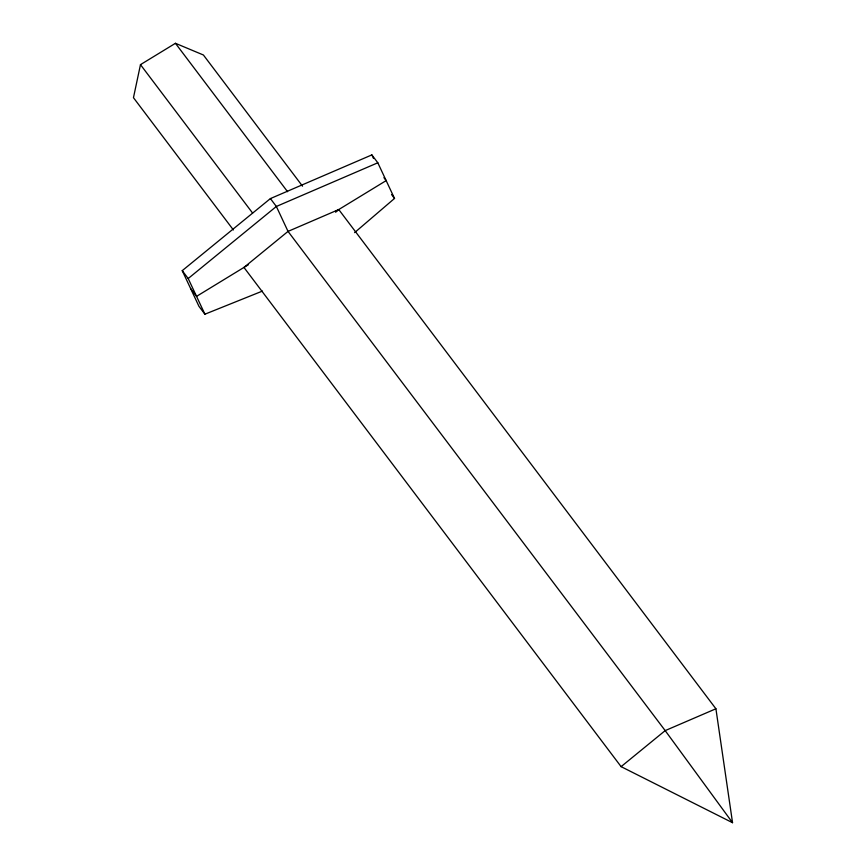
<?xml version="1.0" encoding="UTF-8"?>
<svg xmlns="http://www.w3.org/2000/svg" width="866" height="866" viewBox="0 0 866 866"><rect width="100%" height="100%" fill="white"/><g stroke="black" fill="none" stroke-linecap="round" stroke-linejoin="round"><path stroke-width="1.3" d="M302.526 186.19L203.402 54.991L175.441 43.3L140.476 64.647L133.461 97.685L233.398 229.966M335.727 212.148L338.758 209.55L715.911 708.778L732.539 822.7L621.106 766.648L243.952 267.432L288.032 231.395L338.758 209.55M354.595 232.64L394.517 198.444L377.814 162.786L371.86 154.906L270.398 198.585L182.239 270.657L198.953 306.326L204.906 314.196L262.463 291.073M204.906 314.196L188.193 278.538L276.351 206.465L377.814 162.786M621.106 766.648L665.185 730.612L715.911 708.778M248.466 264.671L196.55 296.367L190.596 288.486M335.369 211.618L386.16 180.615L383.93 177.66M391.54 194.504L394.517 198.444M175.441 43.3L287.566 191.711M270.398 198.585L276.351 206.465L288.032 231.395L665.185 730.612L732.539 822.7M140.476 64.647L252.591 213.058M182.239 270.657L188.193 278.538M371.86 154.906L373.527 158.467"/></g></svg>
